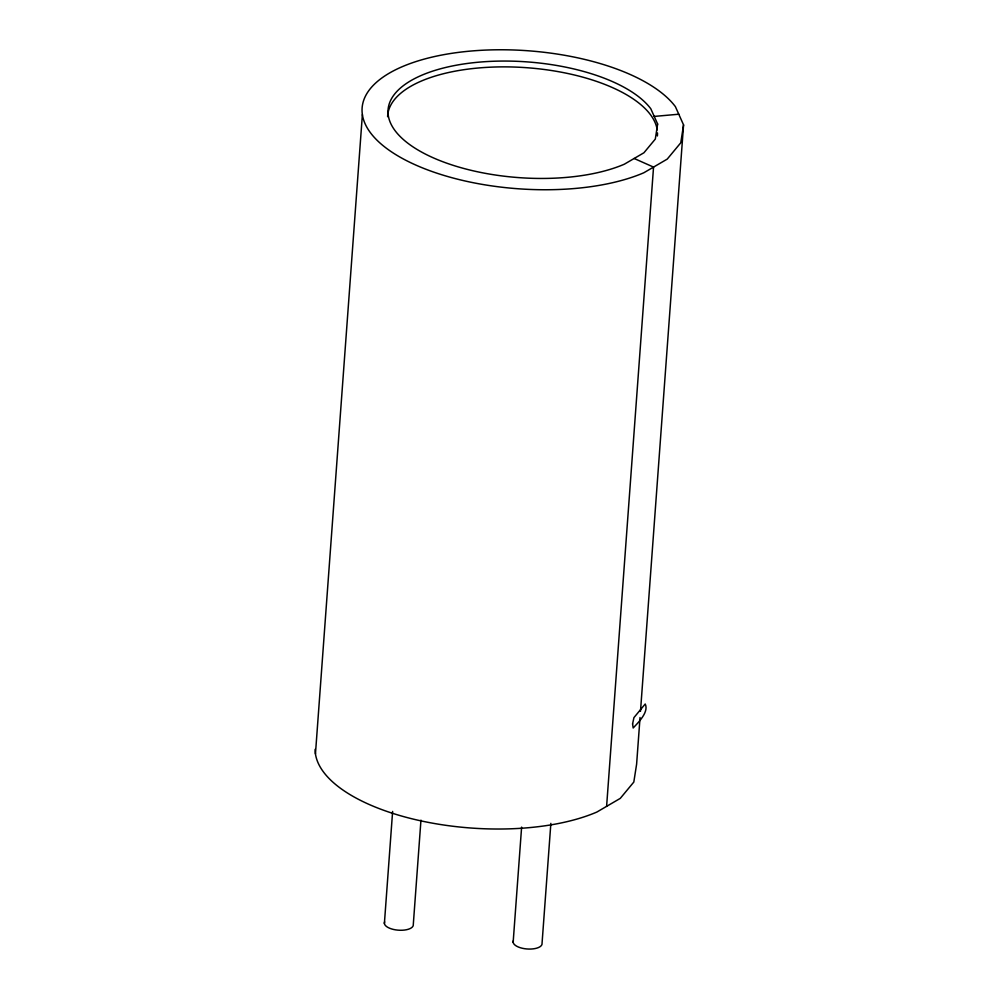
<?xml version="1.0" encoding="UTF-8"?>
<svg xmlns="http://www.w3.org/2000/svg" width="999" height="999" viewBox="0 0 999 999"><rect width="100%" height="100%" fill="white"/><g stroke="black" fill="none" stroke-linecap="round" stroke-linejoin="round"><path stroke-width="1.5" d="M315.447 753.883L362.387 114.61M384.39 923.513L392.619 811.425M420.954 820.142L413.299 924.437A14.51 6.231 4.2 0 1 397.889 930.144A14.51 6.231 4.2 0 1 384.64 921.902M513.149 942.307L521.615 827.11M550.861 823.363L542.057 943.231A14.51 6.231 4.2 0 1 526.648 948.938A14.51 6.231 4.2 0 1 513.399 940.696M606.605 806.368L653.546 167.095L634.153 158.479M640.034 717.507L636.613 764.173L633.816 782.055L620.279 798.376L596.915 812.025A161.264 69.168 4.2 0 1 419.218 820.491A161.264 69.168 4.2 0 1 315.11 749.35M640.496 711.288L683.553 124.9L675.399 106.656A161.264 69.168 4.2 0 0 445.704 54.321A161.264 69.168 4.2 0 0 397.377 155.582A161.264 69.168 4.2 0 0 643.856 172.752L667.232 159.103L680.769 142.782L683.553 124.9M654.22 116.421L678.783 114.223M387.612 116.683A135.24 58.004 4.2 0 1 519.118 67.245A135.24 58.004 4.2 0 1 657.217 129.882M657.479 132.917A135.24 58.004 4.2 0 1 657.379 135.964M632.579 723.925L633.179 727.984C638.448 722.289 649.05 712.037 645.229 703.995L633.94 717.607L632.579 723.925M657.642 124.063L655.307 139.073L643.943 152.76L624.35 164.198A135.24 58.004 4.2 0 1 417.644 149.8A135.24 58.004 4.2 0 1 458.179 64.873A135.24 58.004 4.2 0 1 650.799 108.766L657.642 124.063"/></g></svg>
